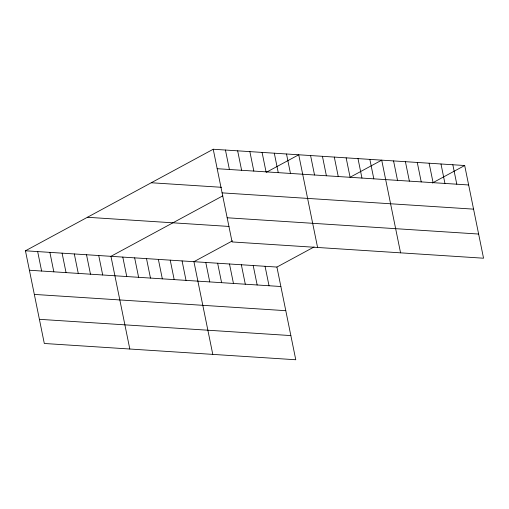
<?xml version="1.0" encoding="UTF-8"?>
<svg xmlns="http://www.w3.org/2000/svg" width="509" height="509" viewBox="0 0 509 509"><rect width="100%" height="100%" fill="white"/><g stroke="black" fill="none" stroke-linecap="round" stroke-linejoin="round"><path stroke-width="0.76" d="M314.091 246.954L276.915 267.06L295.774 359.755L44.308 343.48L25.45 250.791L213.226 149.245L464.692 165.52L483.55 258.209L232.085 241.94L213.226 149.245M222.796 195.844L110.949 256.32L129.808 349.015M266.366 172.277L298.726 154.781L317.584 247.469M232.486 240.84L193.929 261.69L212.787 354.385M350.726 176.903L381.712 160.15L400.564 252.839M432.332 183.017L464.692 165.52M217.184 168.702L468.649 184.971M151.262 182.756L221.491 187.299M222.102 192.866L473.567 209.142M227.167 217.769L478.632 234.045M87.414 217.279L229.025 226.441M25.45 250.791L276.915 267.06M29.407 270.241L280.873 286.516M34.326 294.412L285.791 310.687M39.39 319.315L290.855 335.584M452.838 164.751L456.796 184.207M440.985 163.987L444.942 183.437M429.125 163.217L433.083 182.674M417.272 162.454L421.229 181.904M405.418 161.684L409.376 181.14M393.565 160.914L397.523 180.371M369.852 159.381L373.81 178.837M357.999 158.617L361.956 178.067M346.145 157.847L350.103 177.304M334.292 157.084L338.25 176.534M322.432 156.314L326.396 175.77M310.579 155.544L314.537 175.001M286.51 153.992L290.467 173.442M274.3 153.196L278.258 172.653M262.084 152.407L266.042 171.864M249.868 151.618L253.826 171.075M265.062 266.296L269.019 285.746M237.658 150.829L241.616 170.28M253.202 265.526L257.16 284.983M225.442 150.034L229.4 169.491M241.349 264.763L245.306 284.213M229.495 263.993L233.453 283.449M217.642 263.229L221.6 282.68M205.782 262.459L209.746 281.916M182.076 260.926L186.033 280.376M170.222 260.156L174.18 279.613M158.369 259.393L162.326 278.843M146.509 258.623L150.467 278.079M134.656 257.859L138.613 277.31M122.803 257.09L126.76 276.546M98.733 255.531L102.691 274.987M86.517 254.742L90.475 274.198M74.308 253.953L78.265 273.403M62.092 253.164L66.049 272.614M49.876 252.369L53.833 271.825M37.666 251.58L41.623 271.036"/></g></svg>
